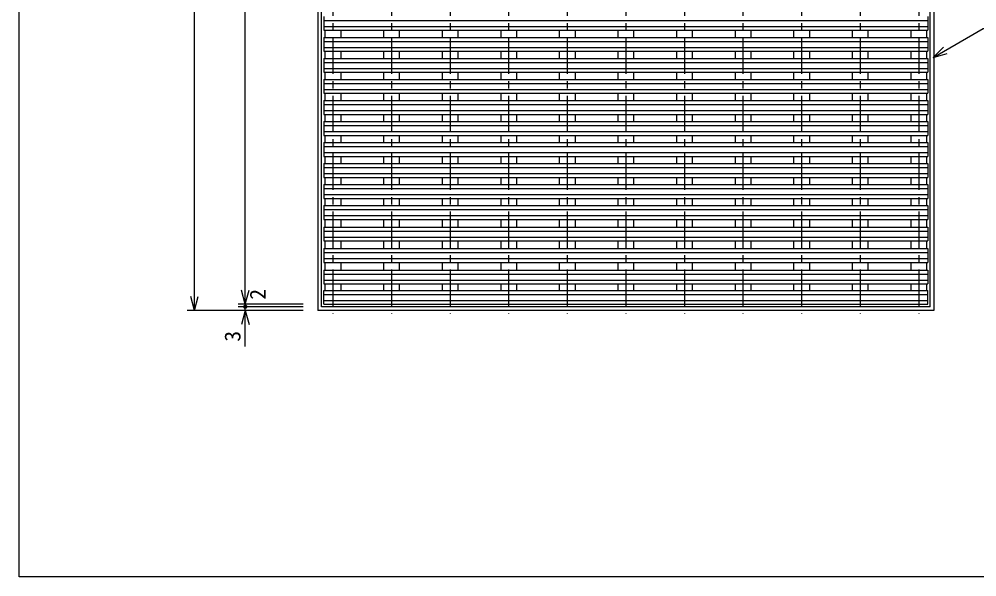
# Model space of a CAD drawing. Units: millimetres, scale not verified. Extents: x -819 to 819, y -558 to 522.
# Drawn here: x -819 to -26, y -558 to -96 of the extents above; entities that cross this region are included whole.
import ezdxf
from ezdxf.enums import TextEntityAlignment as Align

# ---------------------------------------------------------------- set-up
doc = ezdxf.new("R2010")
doc.units = ezdxf.units.MM
doc.header["$LTSCALE"] = 6
doc.linetypes.add('CHAIN1', pattern=[8, 5, -1, 1, -1])
for name, color, linetype in [('0-0_計極細', 2, 'Continuous'), ('0-1_計細線', 3, 'Continuous'), ('0-5_寸法線', 7, 'Continuous'), ('0-9_枠極太', 5, 'Continuous')]:
    doc.layers.add(name, color=color, linetype=linetype)
doc.styles.add('ＭＳ ゴシック', font='')
doc.styles.get('ＭＳ ゴシック').set_extended_font_data('MS Gothic')

msp = doc.modelspace()

# ---------------------------------------------------------------- hatches: boundary and pattern name
at = {"layer": '0-5_寸法線'}
msp.add_hatch(color=256, dxfattribs=at).paths.add_polyline_path([(-630.014, -334.38, 1), (-633.614, -334.38, 1)])

# ---------------------------------------------------------------- linework, layer by layer
at = {"layer": '0-0_計極細', "linetype": 'CHAIN1'}
for p, q in [((-559.314, 176.371), (-559.314, -339.938)), ((-510.814, 176.371), (-510.814, -339.938)), ((-462.314, 176.371), (-462.314, -339.938)), ((-413.814, 176.371), (-413.814, -339.938)), ((-365.314, 176.371), (-365.314, -339.938)), ((-316.814, 176.371), (-316.814, -339.938)), ((-268.314, 176.371), (-268.314, -339.938)), ((-219.814, 176.371), (-219.814, -339.938)), ((-171.314, 176.371), (-171.314, -339.938)), ((-122.814, 176.371), (-122.814, -339.938)), ((-74.314, 176.371), (-74.314, -339.938))]:
    msp.add_line(p, q, dxfattribs=at)
at = {"layer": '0-0_計極細'}
for p, q in [((-566.814, -97.28), (-66.814, -97.28)), ((-566.814, -102.28), (-66.814, -102.28)), ((-565.814, -105.48), (-565.814, -111.48)), ((-552.814, -105.48), (-552.814, -111.48)), ((-517.314, -105.48), (-517.314, -111.48)), ((-504.314, -105.48), (-504.314, -111.48)), ((-468.814, -105.48), (-468.814, -111.48)), ((-455.814, -105.48), (-455.814, -111.48)), ((-420.314, -105.48), (-420.314, -111.48)), ((-407.314, -105.48), (-407.314, -111.48)), ((-371.814, -105.48), (-371.814, -111.48)), ((-358.814, -105.48), (-358.814, -111.48)), ((-323.314, -105.48), (-323.314, -111.48)), ((-310.314, -105.48), (-310.314, -111.48)), ((-274.814, -105.48), (-274.814, -111.48)), ((-261.814, -105.48), (-261.814, -111.48)), ((-226.314, -105.48), (-226.314, -111.48)), ((-213.314, -105.48), (-213.314, -111.48)), ((-177.814, -105.48), (-177.814, -111.48)), ((-164.814, -105.48), (-164.814, -111.48)), ((-129.314, -105.48), (-129.314, -111.48)), ((-116.314, -105.48), (-116.314, -111.48)), ((-80.814, -105.48), (-80.814, -111.48)), ((-67.814, -105.48), (-67.814, -111.48)), ((-566.814, -114.68), (-66.814, -114.68)), ((-566.814, -119.68), (-66.814, -119.68)), ((-565.814, -122.88), (-565.814, -128.88)), ((-552.814, -122.88), (-552.814, -128.88)), ((-517.314, -122.88), (-517.314, -128.88)), ((-504.314, -122.88), (-504.314, -128.88)), ((-468.814, -122.88), (-468.814, -128.88)), ((-455.814, -122.88), (-455.814, -128.88)), ((-420.314, -122.88), (-420.314, -128.88)), ((-407.314, -122.88), (-407.314, -128.88)), ((-371.814, -122.88), (-371.814, -128.88)), ((-358.814, -122.88), (-358.814, -128.88)), ((-323.314, -122.88), (-323.314, -128.88)), ((-310.314, -122.88), (-310.314, -128.88)), ((-274.814, -122.88), (-274.814, -128.88)), ((-261.814, -122.88), (-261.814, -128.88)), ((-226.314, -122.88), (-226.314, -128.88)), ((-213.314, -122.88), (-213.314, -128.88)), ((-177.814, -122.88), (-177.814, -128.88)), ((-164.814, -122.88), (-164.814, -128.88)), ((-129.314, -122.88), (-129.314, -128.88)), ((-116.314, -122.88), (-116.314, -128.88)), ((-80.814, -122.88), (-80.814, -128.88)), ((-67.814, -122.88), (-67.814, -128.88)), ((-566.814, -132.08), (-66.814, -132.08)), ((-566.814, -137.08), (-66.814, -137.08)), ((-565.814, -140.28), (-565.814, -146.28)), ((-552.814, -140.28), (-552.814, -146.28)), ((-517.314, -140.28), (-517.314, -146.28)), ((-504.314, -140.28), (-504.314, -146.28)), ((-468.814, -140.28), (-468.814, -146.28)), ((-455.814, -140.28), (-455.814, -146.28)), ((-420.314, -140.28), (-420.314, -146.28)), ((-407.314, -140.28), (-407.314, -146.28)), ((-371.814, -140.28), (-371.814, -146.28)), ((-358.814, -140.28), (-358.814, -146.28)), ((-323.314, -140.28), (-323.314, -146.28)), ((-310.314, -140.28), (-310.314, -146.28)), ((-274.814, -140.28), (-274.814, -146.28)), ((-261.814, -140.28), (-261.814, -146.28)), ((-226.314, -140.28), (-226.314, -146.28)), ((-213.314, -140.28), (-213.314, -146.28)), ((-177.814, -140.28), (-177.814, -146.28)), ((-164.814, -140.28), (-164.814, -146.28)), ((-129.314, -140.28), (-129.314, -146.28)), ((-116.314, -140.28), (-116.314, -146.28)), ((-80.814, -140.28), (-80.814, -146.28)), ((-67.814, -140.28), (-67.814, -146.28)), ((-566.814, -149.48), (-66.814, -149.48)), ((-566.814, -154.48), (-66.814, -154.48)), ((-565.814, -157.68), (-565.814, -163.68)), ((-552.814, -157.68), (-552.814, -163.68)), ((-517.314, -157.68), (-517.314, -163.68)), ((-504.314, -157.68), (-504.314, -163.68)), ((-468.814, -157.68), (-468.814, -163.68)), ((-455.814, -157.68), (-455.814, -163.68)), ((-420.314, -157.68), (-420.314, -163.68)), ((-407.314, -157.68), (-407.314, -163.68)), ((-371.814, -157.68), (-371.814, -163.68)), ((-358.814, -157.68), (-358.814, -163.68)), ((-323.314, -157.68), (-323.314, -163.68)), ((-310.314, -157.68), (-310.314, -163.68)), ((-274.814, -157.68), (-274.814, -163.68)), ((-261.814, -157.68), (-261.814, -163.68)), ((-226.314, -157.68), (-226.314, -163.68)), ((-213.314, -157.68), (-213.314, -163.68)), ((-177.814, -157.68), (-177.814, -163.68)), ((-164.814, -157.68), (-164.814, -163.68)), ((-129.314, -157.68), (-129.314, -163.68)), ((-116.314, -157.68), (-116.314, -163.68)), ((-80.814, -157.68), (-80.814, -163.68)), ((-67.814, -157.68), (-67.814, -163.68)), ((-566.814, -166.88), (-66.814, -166.88)), ((-566.814, -171.88), (-66.814, -171.88)), ((-565.814, -175.08), (-565.814, -181.08)), ((-552.814, -175.08), (-552.814, -181.08)), ((-517.314, -175.08), (-517.314, -181.08)), ((-504.314, -175.08), (-504.314, -181.08)), ((-468.814, -175.08), (-468.814, -181.08)), ((-455.814, -175.08), (-455.814, -181.08)), ((-420.314, -175.08), (-420.314, -181.08)), ((-407.314, -175.08), (-407.314, -181.08)), ((-371.814, -175.08), (-371.814, -181.08)), ((-358.814, -175.08), (-358.814, -181.08)), ((-323.314, -175.08), (-323.314, -181.08)), ((-310.314, -175.08), (-310.314, -181.08)), ((-274.814, -175.08), (-274.814, -181.08)), ((-261.814, -175.08), (-261.814, -181.08)), ((-226.314, -175.08), (-226.314, -181.08)), ((-213.314, -175.08), (-213.314, -181.08)), ((-177.814, -175.08), (-177.814, -181.08)), ((-164.814, -175.08), (-164.814, -181.08)), ((-129.314, -175.08), (-129.314, -181.08)), ((-116.314, -175.08), (-116.314, -181.08)), ((-80.814, -175.08), (-80.814, -181.08)), ((-67.814, -175.08), (-67.814, -181.08)), ((-566.814, -184.28), (-66.814, -184.28)), ((-566.814, -189.28), (-66.814, -189.28)), ((-565.814, -192.48), (-565.814, -198.48)), ((-552.814, -192.48), (-552.814, -198.48)), ((-517.314, -192.48), (-517.314, -198.48)), ((-504.314, -192.48), (-504.314, -198.48)), ((-468.814, -192.48), (-468.814, -198.48)), ((-455.814, -192.48), (-455.814, -198.48)), ((-420.314, -192.48), (-420.314, -198.48)), ((-407.314, -192.48), (-407.314, -198.48)), ((-371.814, -192.48), (-371.814, -198.48)), ((-358.814, -192.48), (-358.814, -198.48)), ((-323.314, -192.48), (-323.314, -198.48)), ((-310.314, -192.48), (-310.314, -198.48)), ((-274.814, -192.48), (-274.814, -198.48)), ((-261.814, -192.48), (-261.814, -198.48)), ((-226.314, -192.48), (-226.314, -198.48)), ((-213.314, -192.48), (-213.314, -198.48)), ((-177.814, -192.48), (-177.814, -198.48)), ((-164.814, -192.48), (-164.814, -198.48)), ((-129.314, -192.48), (-129.314, -198.48)), ((-116.314, -192.48), (-116.314, -198.48)), ((-80.814, -192.48), (-80.814, -198.48)), ((-67.814, -192.48), (-67.814, -198.48)), ((-566.814, -201.68), (-66.814, -201.68)), ((-566.814, -206.68), (-66.814, -206.68)), ((-565.814, -209.88), (-565.814, -215.88)), ((-552.814, -209.88), (-552.814, -215.88)), ((-517.314, -209.88), (-517.314, -215.88)), ((-504.314, -209.88), (-504.314, -215.88)), ((-468.814, -209.88), (-468.814, -215.88)), ((-455.814, -209.88), (-455.814, -215.88)), ((-420.314, -209.88), (-420.314, -215.88)), ((-407.314, -209.88), (-407.314, -215.88)), ((-371.814, -209.88), (-371.814, -215.88)), ((-358.814, -209.88), (-358.814, -215.88)), ((-323.314, -209.88), (-323.314, -215.88)), ((-310.314, -209.88), (-310.314, -215.88)), ((-274.814, -209.88), (-274.814, -215.88)), ((-261.814, -209.88), (-261.814, -215.88)), ((-226.314, -209.88), (-226.314, -215.88)), ((-213.314, -209.88), (-213.314, -215.88)), ((-177.814, -209.88), (-177.814, -215.88)), ((-164.814, -209.88), (-164.814, -215.88)), ((-129.314, -209.88), (-129.314, -215.88)), ((-116.314, -209.88), (-116.314, -215.88)), ((-80.814, -209.88), (-80.814, -215.88)), ((-67.814, -209.88), (-67.814, -215.88)), ((-566.814, -219.08), (-66.814, -219.08)), ((-566.814, -224.08), (-66.814, -224.08)), ((-565.814, -227.28), (-565.814, -233.28)), ((-552.814, -227.28), (-552.814, -233.28)), ((-517.314, -227.28), (-517.314, -233.28)), ((-504.314, -227.28), (-504.314, -233.28)), ((-468.814, -227.28), (-468.814, -233.28)), ((-455.814, -227.28), (-455.814, -233.28)), ((-420.314, -227.28), (-420.314, -233.28)), ((-407.314, -227.28), (-407.314, -233.28)), ((-371.814, -227.28), (-371.814, -233.28)), ((-358.814, -227.28), (-358.814, -233.28)), ((-323.314, -227.28), (-323.314, -233.28)), ((-310.314, -227.28), (-310.314, -233.28)), ((-274.814, -227.28), (-274.814, -233.28)), ((-261.814, -227.28), (-261.814, -233.28)), ((-226.314, -227.28), (-226.314, -233.28)), ((-213.314, -227.28), (-213.314, -233.28)), ((-177.814, -227.28), (-177.814, -233.28)), ((-164.814, -227.28), (-164.814, -233.28)), ((-129.314, -227.28), (-129.314, -233.28)), ((-116.314, -227.28), (-116.314, -233.28)), ((-80.814, -227.28), (-80.814, -233.28)), ((-67.814, -227.28), (-67.814, -233.28)), ((-566.814, -236.48), (-66.814, -236.48)), ((-566.814, -241.48), (-66.814, -241.48)), ((-565.814, -244.68), (-565.814, -250.68)), ((-552.814, -244.68), (-552.814, -250.68)), ((-517.314, -244.68), (-517.314, -250.68)), ((-504.314, -244.68), (-504.314, -250.68)), ((-468.814, -244.68), (-468.814, -250.68)), ((-455.814, -244.68), (-455.814, -250.68)), ((-420.314, -244.68), (-420.314, -250.68)), ((-407.314, -244.68), (-407.314, -250.68)), ((-371.814, -244.68), (-371.814, -250.68)), ((-358.814, -244.68), (-358.814, -250.68)), ((-323.314, -244.68), (-323.314, -250.68)), ((-310.314, -244.68), (-310.314, -250.68)), ((-274.814, -244.68), (-274.814, -250.68)), ((-261.814, -244.68), (-261.814, -250.68)), ((-226.314, -244.68), (-226.314, -250.68)), ((-213.314, -244.68), (-213.314, -250.68)), ((-177.814, -244.68), (-177.814, -250.68)), ((-164.814, -244.68), (-164.814, -250.68)), ((-129.314, -244.68), (-129.314, -250.68)), ((-116.314, -244.68), (-116.314, -250.68)), ((-80.814, -244.68), (-80.814, -250.68)), ((-67.814, -244.68), (-67.814, -250.68)), ((-566.814, -253.88), (-66.814, -253.88)), ((-566.814, -258.88), (-66.814, -258.88)), ((-565.814, -262.08), (-565.814, -268.48)), ((-552.814, -262.08), (-552.814, -268.48)), ((-517.314, -262.08), (-517.314, -268.48)), ((-504.314, -262.08), (-504.314, -268.48)), ((-468.814, -262.08), (-468.814, -268.48)), ((-455.814, -262.08), (-455.814, -268.48)), ((-420.314, -262.08), (-420.314, -268.48)), ((-407.314, -262.08), (-407.314, -268.48)), ((-371.814, -262.08), (-371.814, -268.48)), ((-358.814, -262.08), (-358.814, -268.48)), ((-323.314, -262.08), (-323.314, -268.48)), ((-310.314, -262.08), (-310.314, -268.48)), ((-274.814, -262.08), (-274.814, -268.48)), ((-261.814, -262.08), (-261.814, -268.48)), ((-226.314, -262.08), (-226.314, -268.48)), ((-213.314, -262.08), (-213.314, -268.48)), ((-177.814, -262.08), (-177.814, -268.48)), ((-164.814, -262.08), (-164.814, -268.48)), ((-129.314, -262.08), (-129.314, -268.48)), ((-116.314, -262.08), (-116.314, -268.48)), ((-80.814, -262.08), (-80.814, -268.48)), ((-67.814, -262.08), (-67.814, -268.48)), ((-566.814, -271.68), (-66.814, -271.68)), ((-566.814, -276.68), (-66.814, -276.68)), ((-565.814, -279.88), (-565.814, -286.28)), ((-552.814, -279.88), (-552.814, -286.28)), ((-517.314, -279.88), (-517.314, -286.28)), ((-504.314, -279.88), (-504.314, -286.28)), ((-468.814, -279.88), (-468.814, -286.28)), ((-455.814, -279.88), (-455.814, -286.28)), ((-420.314, -279.88), (-420.314, -286.28)), ((-407.314, -279.88), (-407.314, -286.28)), ((-371.814, -279.88), (-371.814, -286.28)), ((-358.814, -279.88), (-358.814, -286.28)), ((-323.314, -279.88), (-323.314, -286.28)), ((-310.314, -279.88), (-310.314, -286.28)), ((-274.814, -279.88), (-274.814, -286.28)), ((-261.814, -279.88), (-261.814, -286.28)), ((-226.314, -279.88), (-226.314, -286.28)), ((-213.314, -279.88), (-213.314, -286.28)), ((-177.814, -279.88), (-177.814, -286.28)), ((-164.814, -279.88), (-164.814, -286.28)), ((-129.314, -279.88), (-129.314, -286.28)), ((-116.314, -279.88), (-116.314, -286.28)), ((-80.814, -279.88), (-80.814, -286.28)), ((-67.814, -279.88), (-67.814, -286.28)), ((-566.814, -289.48), (-66.814, -289.48)), ((-566.814, -294.48), (-66.814, -294.48)), ((-565.814, -297.68), (-565.814, -304.08)), ((-552.814, -297.68), (-552.814, -304.08)), ((-517.314, -297.68), (-517.314, -304.08)), ((-504.314, -297.68), (-504.314, -304.08)), ((-468.814, -297.68), (-468.814, -304.08)), ((-455.814, -297.68), (-455.814, -304.08)), ((-420.314, -297.68), (-420.314, -304.08)), ((-407.314, -297.68), (-407.314, -304.08)), ((-371.814, -297.68), (-371.814, -304.08)), ((-358.814, -297.68), (-358.814, -304.08)), ((-323.314, -297.68), (-323.314, -304.08)), ((-310.314, -297.68), (-310.314, -304.08)), ((-274.814, -297.68), (-274.814, -304.08)), ((-261.814, -297.68), (-261.814, -304.08)), ((-226.314, -297.68), (-226.314, -304.08)), ((-213.314, -297.68), (-213.314, -304.08)), ((-177.814, -297.68), (-177.814, -304.08)), ((-164.814, -297.68), (-164.814, -304.08)), ((-129.314, -297.68), (-129.314, -304.08)), ((-116.314, -297.68), (-116.314, -304.08)), ((-80.814, -297.68), (-80.814, -304.08)), ((-67.814, -297.68), (-67.814, -304.08)), ((-566.814, -307.28), (-66.814, -307.28)), ((-566.814, -312.28), (-66.814, -312.28)), ((-565.814, -315.48), (-565.814, -320.98)), ((-552.814, -315.48), (-552.814, -320.98)), ((-517.314, -315.48), (-517.314, -320.98)), ((-504.314, -315.48), (-504.314, -320.98)), ((-468.814, -315.48), (-468.814, -320.98)), ((-455.814, -315.48), (-455.814, -320.98)), ((-420.314, -315.48), (-420.314, -320.98)), ((-407.314, -315.48), (-407.314, -320.98)), ((-371.814, -315.48), (-371.814, -320.98)), ((-358.814, -315.48), (-358.814, -320.98)), ((-323.314, -315.48), (-323.314, -320.98)), ((-310.314, -315.48), (-310.314, -320.98)), ((-274.814, -315.48), (-274.814, -320.98)), ((-261.814, -315.48), (-261.814, -320.98)), ((-226.314, -315.48), (-226.314, -320.98)), ((-213.314, -315.48), (-213.314, -320.98)), ((-177.814, -315.48), (-177.814, -320.98)), ((-164.814, -315.48), (-164.814, -320.98)), ((-129.314, -315.48), (-129.314, -320.98)), ((-116.314, -315.48), (-116.314, -320.98)), ((-80.814, -315.48), (-80.814, -320.98)), ((-67.814, -315.48), (-67.814, -320.98)), ((-566.814, -324.18), (-66.814, -324.18)), ((-566.814, -329.18), (-66.814, -329.18))]:
    msp.add_line(p, q, dxfattribs=at)
at = {"layer": '0-1_計細線'}
for p, q in [((-571.814, 172.62), (-571.814, -337.38)), ((-568.814, -334.38), (-568.814, 169.62)), ((-64.814, -334.38), (-64.814, 169.62)), ((-61.814, 172.62), (-61.814, -337.38)), ((-566.814, -94.08), (-566.814, -105.48)), ((-66.814, -94.08), (-66.814, -105.48)), ((-566.814, -105.48), (-66.814, -105.48)), ((-566.814, -111.48), (-66.814, -111.48)), ((-566.814, -111.48), (-566.814, -122.88)), ((-66.814, -111.48), (-66.814, -122.88)), ((-566.814, -122.88), (-66.814, -122.88)), ((-566.814, -128.88), (-66.814, -128.88)), ((-566.814, -128.88), (-566.814, -140.28)), ((-66.814, -128.88), (-66.814, -140.28)), ((-566.814, -140.28), (-66.814, -140.28)), ((-566.814, -146.28), (-66.814, -146.28)), ((-566.814, -146.28), (-566.814, -157.68)), ((-66.814, -146.28), (-66.814, -157.68)), ((-566.814, -157.68), (-66.814, -157.68)), ((-566.814, -163.68), (-66.814, -163.68)), ((-566.814, -163.68), (-566.814, -175.08)), ((-66.814, -163.68), (-66.814, -175.08)), ((-566.814, -175.08), (-66.814, -175.08)), ((-566.814, -181.08), (-66.814, -181.08)), ((-566.814, -181.08), (-566.814, -192.48)), ((-66.814, -181.08), (-66.814, -192.48)), ((-566.814, -192.48), (-66.814, -192.48)), ((-566.814, -198.48), (-66.814, -198.48)), ((-566.814, -198.48), (-566.814, -209.88)), ((-66.814, -198.48), (-66.814, -209.88)), ((-566.814, -209.88), (-66.814, -209.88)), ((-566.814, -215.88), (-66.814, -215.88)), ((-566.814, -215.88), (-566.814, -227.28)), ((-66.814, -215.88), (-66.814, -227.28)), ((-566.814, -227.28), (-66.814, -227.28)), ((-566.814, -233.28), (-66.814, -233.28)), ((-566.814, -233.28), (-566.814, -244.68)), ((-66.814, -233.28), (-66.814, -244.68)), ((-566.814, -244.68), (-66.814, -244.68)), ((-566.814, -250.68), (-66.814, -250.68)), ((-566.814, -250.68), (-566.814, -262.08)), ((-66.814, -250.68), (-66.814, -262.08)), ((-566.814, -262.08), (-66.814, -262.08)), ((-566.814, -268.48), (-66.814, -268.48)), ((-566.814, -268.48), (-566.814, -279.88)), ((-66.814, -268.48), (-66.814, -279.88)), ((-566.814, -279.88), (-66.814, -279.88)), ((-566.814, -286.28), (-66.814, -286.28)), ((-566.814, -286.28), (-566.814, -297.68)), ((-66.814, -286.28), (-66.814, -297.68)), ((-566.814, -297.68), (-66.814, -297.68)), ((-566.814, -304.08), (-66.814, -304.08)), ((-566.814, -304.08), (-566.814, -315.48)), ((-66.814, -304.08), (-66.814, -315.48)), ((-566.814, -315.48), (-66.814, -315.48)), ((-566.814, -320.98), (-66.814, -320.98)), ((-566.814, -332.38), (-566.814, -320.98)), ((-66.814, -332.38), (-66.814, -320.98)), ((-566.814, -332.38), (-66.814, -332.38)), ((-61.814, -337.38), (-571.814, -337.38)), ((-64.814, -334.38), (-568.814, -334.38))]:
    msp.add_line(p, q, dxfattribs=at)
at = {"layer": '0-5_寸法線'}
for p, q in [((-673.814, -337.38), (-673.814, 172.62)), ((-631.814, -332.38), (-631.814, 167.62)), ((-62.333, -127.947), (-53.848, -119.462)), ((-62.333, -127.947), (-50.742, -124.841)), ((-631.814, -332.38), (-634.92, -320.789)), ((-631.814, -332.38), (-628.708, -320.789)), ((-673.814, -337.38), (-676.92, -325.789)), ((-673.814, -337.38), (-670.708, -325.789)), ((-583.814, -332.38), (-637.814, -332.38)), ((-631.814, -334.38), (-631.814, -332.38)), ((-583.814, -337.38), (-679.814, -337.38)), ((-583.814, -334.38), (-637.814, -334.38)), ((-583.814, -337.38), (-637.814, -337.38)), ((-631.814, -337.38), (-634.92, -348.971)), ((-631.814, -367.38), (-631.814, -334.38)), ((-631.814, -337.38), (-628.708, -348.971))]:
    msp.add_line(p, q, dxfattribs=at)
msp.add_lwpolyline([(-62.333, -127.947), (-20.933, -104.045), (108.667, -104.045)], dxfattribs=at)
at = {"layer": '0-9_枠極太'}
msp.add_lwpolyline([(-819, -558), (-819, 522), (819, 522), (819, -558)], close=True, dxfattribs=at)

# ---------------------------------------------------------------- texts
at = {"layer": '0-5_寸法線', "style": 'ＭＳ ゴシック'}
for s, p in [('2', (-610.901, -328.597)), ('3', (-631.814, -363.35))]:
    msp.add_text(s, height=13.2, rotation=90, dxfattribs=at).set_placement(p, align=Align.BOTTOM_LEFT)

doc.saveas('drawing.dxf')
